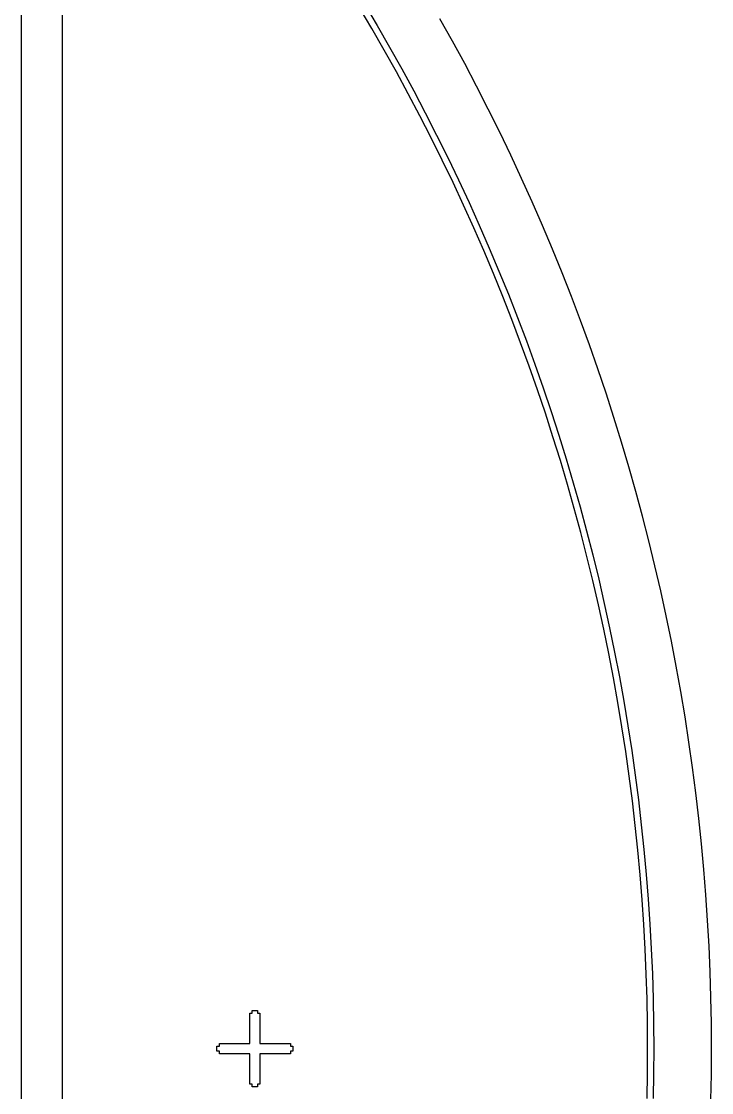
# Model space of a CAD drawing. Extents: x -17 to 84, y -19 to 84.
# Drawn here: x 66.75 to 83.75, y 31.17 to 57.57 of the extents above; entities that cross this region are included whole.
import ezdxf

# ---------------------------------------------------------------- set-up
doc = ezdxf.new("R2010")
doc.units = 0

msp = doc.modelspace()

# ---------------------------------------------------------------- linework, layer by layer
for p, q in [((67.75, 67.25), (67.75, -2.75)), ((66.75, -2.25), (66.75, 66.75)), ((75.3838, 57.3891), (75.0721, 57.9166)), ((75.2008, 57.9937), (75.5134, 57.4647)), ((77.3676, 57.0825), (77.0595, 57.6342)), ((75.6891, 56.8579), (75.3838, 57.3891)), ((75.5134, 57.4647), (75.8196, 56.9319)), ((77.6689, 56.5269), (77.3676, 57.0825)), ((75.9878, 56.323), (75.6891, 56.8579)), ((75.8196, 56.9319), (76.1192, 56.3953)), ((77.9634, 55.9677), (77.6689, 56.5269)), ((76.2799, 55.7845), (75.9878, 56.323)), ((76.1192, 56.3953), (76.4122, 55.8552)), ((78.2511, 55.405), (77.9634, 55.9677)), ((76.5654, 55.2424), (76.2799, 55.7845)), ((76.4122, 55.8552), (76.6985, 55.3115)), ((76.8442, 54.6968), (76.5654, 55.2424)), ((76.6985, 55.3115), (76.9782, 54.7643)), ((78.5317, 54.8387), (78.2511, 55.405)), ((77.1163, 54.1479), (76.8442, 54.6968)), ((76.9782, 54.7643), (77.2511, 54.2137)), ((78.8055, 54.2691), (78.5317, 54.8387)), ((77.3817, 53.5957), (77.1163, 54.1479)), ((77.2511, 54.2137), (77.5173, 53.6598)), ((79.0721, 53.6961), (78.8055, 54.2691)), ((77.6402, 53.0402), (77.3817, 53.5957)), ((77.5173, 53.6598), (77.7766, 53.1027)), ((79.3318, 53.1199), (79.0721, 53.6961)), ((77.7766, 53.1027), (78.0291, 52.5424)), ((79.5844, 52.5406), (79.3318, 53.1199)), ((77.8919, 52.4817), (77.6402, 53.0402)), ((78.0291, 52.5424), (78.2746, 51.9791)), ((79.8298, 51.9582), (79.5844, 52.5406)), ((78.1367, 51.92), (77.8919, 52.4817)), ((78.3747, 51.3555), (78.1367, 51.92)), ((78.2746, 51.9791), (78.5133, 51.4129)), ((80.0681, 51.3728), (79.8298, 51.9582)), ((78.6057, 50.788), (78.3747, 51.3555)), ((78.5133, 51.4129), (78.7449, 50.8437)), ((80.2991, 50.7846), (80.0681, 51.3728)), ((78.8297, 50.2178), (78.6057, 50.788)), ((78.7449, 50.8437), (78.9696, 50.2717)), ((80.5229, 50.1936), (80.2991, 50.7846)), ((79.0466, 49.6448), (78.8297, 50.2178)), ((78.9696, 50.2717), (79.1872, 49.6971)), ((80.7395, 49.5998), (80.5229, 50.1936)), ((79.2566, 49.0692), (79.0466, 49.6448)), ((79.1872, 49.6971), (79.3978, 49.1198)), ((80.9488, 49.0035), (80.7395, 49.5998)), ((79.3978, 49.1198), (79.6013, 48.5399)), ((79.4594, 48.4911), (79.2566, 49.0692)), ((81.1507, 48.4046), (80.9488, 49.0035)), ((79.6552, 47.9106), (79.4594, 48.4911)), ((79.6013, 48.5399), (79.7976, 47.9576)), ((81.3453, 47.8033), (81.1507, 48.4046)), ((79.8438, 47.3276), (79.6552, 47.9106)), ((79.7976, 47.9576), (79.9868, 47.3729)), ((81.5324, 47.1996), (81.3453, 47.8033)), ((80.0252, 46.7425), (79.8438, 47.3276)), ((79.9868, 47.3729), (80.1688, 46.786)), ((81.7122, 46.5938), (81.5324, 47.1996)), ((80.1995, 46.1551), (80.0252, 46.7425)), ((80.1688, 46.786), (80.3436, 46.1969)), ((81.8845, 45.9857), (81.7122, 46.5938)), ((80.3665, 45.5656), (80.1995, 46.1551)), ((80.3436, 46.1969), (80.5111, 45.6056)), ((82.0493, 45.3756), (81.8845, 45.9857)), ((80.5263, 44.9742), (80.3665, 45.5656)), ((80.5111, 45.6056), (80.6713, 45.0124)), ((82.2066, 44.7635), (82.0493, 45.3756)), ((80.6788, 44.3808), (80.5263, 44.9742)), ((80.6713, 45.0124), (80.8243, 44.4172)), ((82.3564, 44.1495), (82.2066, 44.7635)), ((80.824, 43.7856), (80.6788, 44.3808)), ((80.8243, 44.4172), (80.97, 43.8202)), ((82.4987, 43.5337), (82.3564, 44.1495)), ((80.9619, 43.1886), (80.824, 43.7856)), ((80.97, 43.8202), (81.1083, 43.2215)), ((82.6333, 42.9162), (82.4987, 43.5337)), ((81.0925, 42.59), (80.9619, 43.1886)), ((81.1083, 43.2215), (81.2392, 42.6211)), ((82.7604, 42.2971), (82.6333, 42.9162)), ((81.2157, 41.9899), (81.0925, 42.59)), ((81.2392, 42.6211), (81.3628, 42.0191)), ((82.8799, 41.6765), (82.7604, 42.2971)), ((81.3315, 41.3883), (81.2157, 41.9899)), ((81.3628, 42.0191), (81.479, 41.4157)), ((82.9918, 41.0545), (82.8799, 41.6765)), ((81.44, 40.7853), (81.3315, 41.3883)), ((81.479, 41.4157), (81.5878, 40.8109)), ((83.096, 40.4312), (82.9918, 41.0545)), ((81.541, 40.181), (81.44, 40.7853)), ((81.5878, 40.8109), (81.6891, 40.2048)), ((83.1926, 39.8066), (83.096, 40.4312)), ((81.6346, 39.5755), (81.541, 40.181)), ((81.6891, 40.2048), (81.783, 39.5975)), ((83.2815, 39.1809), (83.1926, 39.8066)), ((81.7208, 38.9689), (81.6346, 39.5755)), ((81.783, 39.5975), (81.8694, 38.9891)), ((83.3627, 38.5541), (83.2815, 39.1809)), ((81.7995, 38.3613), (81.7208, 38.9689)), ((81.8694, 38.9891), (81.9484, 38.3797)), ((83.4362, 37.9264), (83.3627, 38.5541)), ((81.8708, 37.7528), (81.7995, 38.3613)), ((81.9484, 38.3797), (82.0199, 37.7694)), ((81.9346, 37.1435), (81.8708, 37.7528)), ((82.0199, 37.7694), (82.0839, 37.1582)), ((83.502, 37.2979), (83.4362, 37.9264)), ((83.5601, 36.6685), (83.502, 37.2979)), ((81.9909, 36.5334), (81.9346, 37.1435)), ((82.0839, 37.1582), (82.1404, 36.5463)), ((82.0397, 35.9227), (81.9909, 36.5334)), ((82.1404, 36.5463), (82.1893, 35.9337)), ((83.6105, 36.0386), (83.5601, 36.6685)), ((82.081, 35.3114), (82.0397, 35.9227)), ((82.1893, 35.9337), (82.2308, 35.3206)), ((83.6531, 35.408), (83.6105, 36.0386)), ((83.688, 34.777), (83.6531, 35.408)), ((82.1149, 34.6997), (82.081, 35.3114)), ((82.2308, 35.3206), (82.2647, 34.7071)), ((82.1412, 34.0876), (82.1149, 34.6997)), ((82.2647, 34.7071), (82.2911, 34.0931)), ((83.7151, 34.1456), (83.688, 34.777)), ((82.16, 33.4752), (82.1412, 34.0876)), ((82.2911, 34.0931), (82.3099, 33.4789)), ((83.7345, 33.5139), (83.7151, 34.1456)), ((82.1712, 32.8627), (82.16, 33.4752)), ((82.3099, 33.4789), (82.3212, 32.8645)), ((83.7461, 32.882), (83.7345, 33.5139)), ((72.375, 32.375), (72.375, 33.125)), ((72.375, 33.125), (72.4375, 33.125)), ((72.4375, 33.125), (72.4375, 33.1875)), ((72.4375, 33.1875), (72.5625, 33.1875)), ((72.5625, 33.1875), (72.5625, 33.125)), ((72.5625, 33.125), (72.625, 33.125)), ((72.625, 33.125), (72.625, 32.375)), ((82.175, 32.25), (82.1712, 32.8627)), ((82.3212, 32.8645), (82.325, 32.25)), ((83.75, 32.25), (83.7461, 32.882)), ((71.5625, 32.1875), (71.5625, 32.3125)), ((71.5625, 32.3125), (71.625, 32.3125)), ((71.625, 32.3125), (71.625, 32.375)), ((71.625, 32.375), (72.375, 32.375)), ((72.625, 32.375), (73.375, 32.375)), ((73.375, 32.375), (73.375, 32.3125)), ((73.375, 32.3125), (73.4375, 32.3125)), ((73.4375, 32.3125), (73.4375, 32.1875)), ((82.1712, 31.6373), (82.175, 32.25)), ((82.325, 32.25), (82.3212, 31.6355)), ((83.7461, 31.618), (83.75, 32.25)), ((71.625, 32.1875), (71.5625, 32.1875)), ((71.625, 32.125), (71.625, 32.1875)), ((72.375, 32.125), (71.625, 32.125)), ((72.375, 31.375), (72.375, 32.125)), ((73.375, 32.125), (72.625, 32.125)), ((72.625, 32.125), (72.625, 31.375)), ((73.4375, 32.1875), (73.375, 32.1875)), ((73.375, 32.1875), (73.375, 32.125)), ((82.16, 31.0248), (82.1712, 31.6373)), ((82.3212, 31.6355), (82.3099, 31.0211)), ((83.7345, 30.9861), (83.7461, 31.618)), ((72.4375, 31.375), (72.375, 31.375)), ((72.4375, 31.3125), (72.4375, 31.375)), ((72.5625, 31.3125), (72.4375, 31.3125)), ((72.625, 31.375), (72.5625, 31.375)), ((72.5625, 31.375), (72.5625, 31.3125))]:
    msp.add_line(p, q)

doc.saveas('drawing.dxf')
